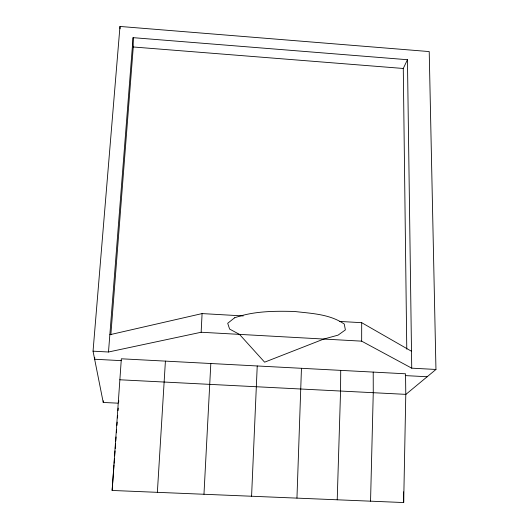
<?xml version="1.0" encoding="UTF-8"?>
<svg xmlns="http://www.w3.org/2000/svg" width="529" height="529" viewBox="0 0 529 529"><rect width="100%" height="100%" fill="white"/><g stroke="black" fill="none" stroke-linecap="round" stroke-linejoin="round"><path stroke-width="0.79" d="M118.053 403.177L103.234 402.457L93.044 351.177L119.977 26.45L429.217 51.578L435.956 369.46L411.734 368.171L361.664 341.152L361.691 322.69L339.473 321.42M340.716 370.373L340.557 391.037L337.218 499.793M301.457 368.303L296.954 498.12M403.687 502.55L405.789 394.363L405.538 373.798L121.339 358.794L112.128 490.456L403.687 502.55L403.574 491.858M370.551 501.175L373.262 392.703L373.216 372.092M257.226 365.969L251.579 496.242M210.82 363.516L203.969 494.265M93.044 351.177L108.491 352.003L201.146 332.252L202.085 313.585L243.221 315.932M165.412 361.122L157.364 492.334M112.128 490.456L114.019 464.931M114.145 463.285L114.509 458.339M114.687 455.872L115.058 450.933M115.236 448.46L115.606 443.52M115.785 441.047L116.089 436.934M116.4 432.815L116.638 429.522M116.942 425.402L117.187 422.109M117.491 417.989L117.676 415.523M118.04 410.583L118.225 408.11M118.655 402.344L118.774 400.698M110.852 334.725L133.268 46.982L133.083 37.658L407.449 59.717L411.734 368.171M103.234 402.457L103.36 400.81M108.491 352.003L133.083 37.658M94.777 357.597L94.645 359.244L121.511 360.659M406.775 349.173L403.277 68.472L407.449 59.717M405.697 394.541L435.956 369.46M109.84 334.725L202.085 313.585M119.785 379.776L405.789 394.363M405.28 375.597L427.168 376.747M201.146 332.252L361.664 341.152M133.268 46.982L403.277 68.472M361.691 322.69L411.496 351.256M119.977 26.45L120.103 28.811M234.552 317.83L227.708 323.285L229.606 329.078L239.492 334.381L264.612 362.18L323.781 339.049L338.071 335.135L345.384 329.911L344.267 324.065C329.752 314.001 311.376 313.479 294.422 311.462C274.326 310.966 253.728 311.019 234.552 317.83"/></g></svg>
